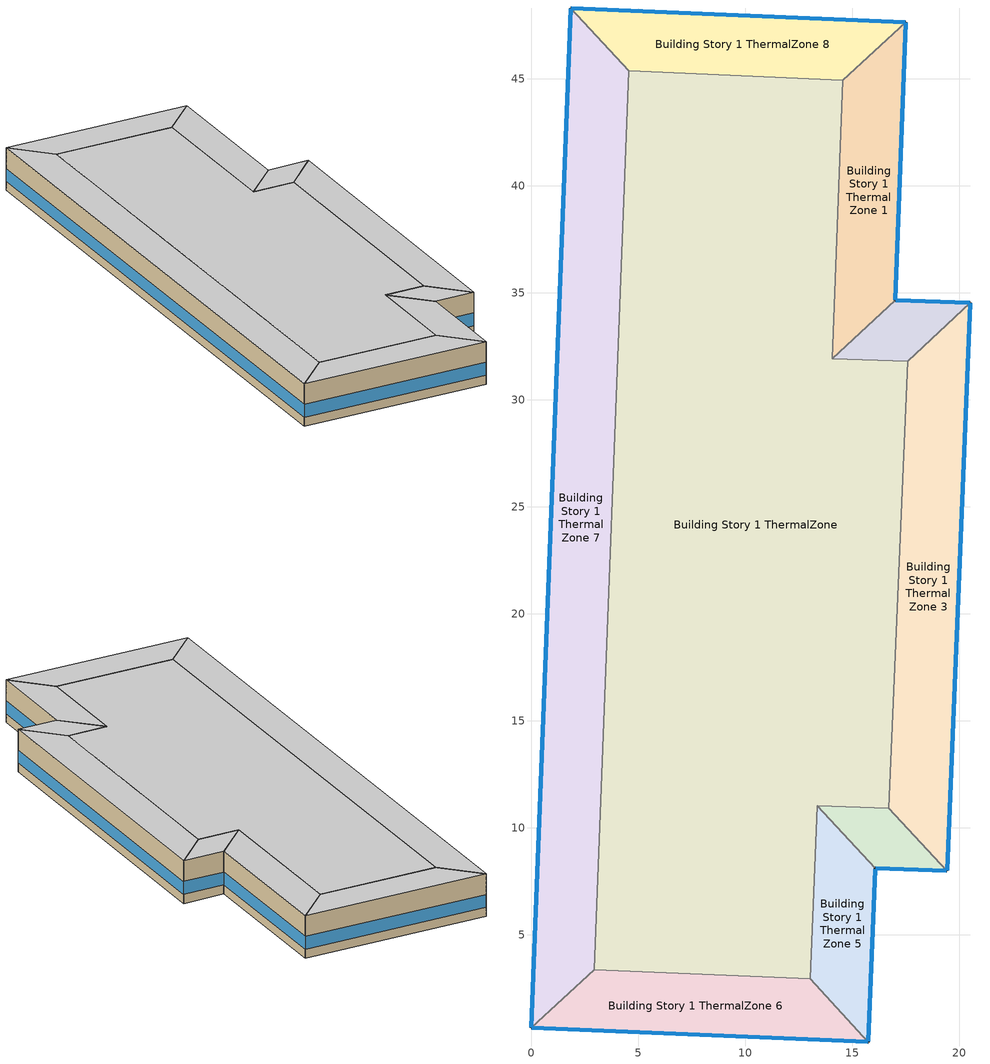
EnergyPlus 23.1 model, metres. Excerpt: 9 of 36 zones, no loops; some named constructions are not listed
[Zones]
Building Story 1 ThermalZone
 floor ground (Typical Insulated Carpeted 8in Slab Floor): 14.56,44.93 14.07,31.92 17.59,31.82 16.71,10.93 13.36,11.04 13.03,2.94 2.94,3.38 4.55,45.37 z0
 wall adiabatic (Typical Interior Wall): 14.07,31.92 14.56,44.93 4.55,45.37 2.94,3.38 13.03,2.94 13.36,11.04 16.71,10.93 17.59,31.82 14.07,31.92 z0:3.6
 ceiling adiabatic (Typical Interior Ceiling): 4.55,45.37 2.94,3.38 13.03,2.94 13.36,11.04 16.71,10.93 17.59,31.82 14.07,31.92 14.56,44.93 z3.6
Building Story 1 ThermalZone 1
 floor ground (Typical Insulated Carpeted 8in Slab Floor): 17.5,47.64 17,34.65 14.07,31.92 14.56,44.93 z0
 wall outside (Typical Insulated Steel Framed Exterior Wall R-12.99): 17,34.65 17.5,47.64 z0:3.6
 wall adiabatic (Typical Interior Wall): 17.5,47.64 14.56,44.93 14.07,31.92 17,34.65 z0:3.6
 window (U 0.55 SHGC 0.25): 17,34.68 17.5,47.62 z0.76:1.85
 ceiling adiabatic (Typical Interior Ceiling): 14.56,44.93 14.07,31.92 17,34.65 17.5,47.64 z3.6
Building Story 1 ThermalZone 2
 floor ground (Typical Insulated Carpeted 8in Slab Floor): 17,34.65 20.52,34.54 17.59,31.82 14.07,31.92 z0
 wall outside (Typical Insulated Steel Framed Exterior Wall R-12.99): 20.52,34.54 17,34.65 z0:3.6
 wall adiabatic (Typical Interior Wall): 17,34.65 14.07,31.92 17.59,31.82 20.52,34.54 z0:3.6
 window (U 0.55 SHGC 0.25): 20.49,34.54 17.02,34.65 z0.76:1.86
 ceiling adiabatic (Typical Interior Ceiling): 14.07,31.92 17.59,31.82 20.52,34.54 17,34.65 z3.6
Building Story 1 ThermalZone 3
 floor ground (Typical Insulated Carpeted 8in Slab Floor): 20.52,34.54 19.43,8 16.71,10.93 17.59,31.82 z0
 wall outside (Typical Insulated Steel Framed Exterior Wall R-12.99): 19.43,8 20.52,34.54 z0:3.6
 wall adiabatic (Typical Interior Wall): 20.52,34.54 17.59,31.82 16.71,10.93 19.43,8 z0:3.6
 window (U 0.55 SHGC 0.25): 19.43,8.02 20.51,34.51 z0.76:1.84
 ceiling adiabatic (Typical Interior Ceiling): 17.59,31.82 16.71,10.93 19.43,8 20.52,34.54 z3.6
Building Story 1 ThermalZone 4
 floor ground (Typical Insulated Carpeted 8in Slab Floor): 19.43,8 16.08,8.11 13.36,11.04 16.71,10.93 z0
 wall outside (Typical Insulated Steel Framed Exterior Wall R-12.99): 16.08,8.11 19.43,8 z0:3.6
 wall adiabatic (Typical Interior Wall): 19.43,8 16.71,10.93 13.36,11.04 16.08,8.11 z0:3.6
 window (U 0.55 SHGC 0.25): 16.1,8.11 19.4,8 z0.76:1.86
 ceiling adiabatic (Typical Interior Ceiling): 16.71,10.93 13.36,11.04 16.08,8.11 19.43,8 z3.6
Building Story 1 ThermalZone 5
 floor ground (Typical Insulated Carpeted 8in Slab Floor): 16.08,8.11 15.74,0 13.03,2.94 13.36,11.04 z0
 wall outside (Typical Insulated Steel Framed Exterior Wall R-12.99): 15.74,0 16.08,8.11 z0:3.6
 wall adiabatic (Typical Interior Wall): 16.08,8.11 13.36,11.04 13.03,2.94 15.74,0 z0:3.6
 window (U 0.55 SHGC 0.25): 15.74,0.03 16.08,8.08 z0.76:1.85
 ceiling adiabatic (Typical Interior Ceiling): 13.36,11.04 13.03,2.94 15.74,0 16.08,8.11 z3.6
Building Story 1 ThermalZone 6
 floor ground (Typical Insulated Carpeted 8in Slab Floor): 15.74,0 0,0.67 2.94,3.38 13.03,2.94 z0
 wall outside (Typical Insulated Steel Framed Exterior Wall R-12.99): 0,0.67 15.74,0 z0:3.6
 wall adiabatic (Typical Interior Wall): 15.74,0 13.03,2.94 2.94,3.38 0,0.67 z0:3.6
 window (U 0.55 SHGC 0.25): 0.03,0.67 15.72,0 z0.76:1.85
 ceiling adiabatic (Typical Interior Ceiling): 13.03,2.94 2.94,3.38 0,0.67 15.74,0 z3.6
Building Story 1 ThermalZone 7
 floor ground (Typical Insulated Carpeted 8in Slab Floor): 0,0.67 1.84,48.31 4.55,45.37 2.94,3.38 z0
 wall outside (Typical Insulated Steel Framed Exterior Wall R-12.99): 1.84,48.31 0,0.67 z0:3.6
 wall adiabatic (Typical Interior Wall): 0,0.67 2.94,3.38 4.55,45.37 1.84,48.31 z0:3.6
 window (U 0.55 SHGC 0.25): 1.84,48.29 0,0.69 z0.76:1.84
 ceiling adiabatic (Typical Interior Floor): 2.94,3.38 4.55,45.37 1.84,48.31 0,0.67 z3.6
Building Story 1 ThermalZone 8
 floor ground (Typical Insulated Carpeted 8in Slab Floor): 1.84,48.31 17.5,47.64 14.56,44.93 4.55,45.37 z0
 wall outside (Typical Insulated Steel Framed Exterior Wall R-12.99): 17.5,47.64 1.84,48.31 z0:3.6
 wall adiabatic (Typical Interior Wall): 1.84,48.31 4.55,45.37 14.56,44.93 17.5,47.64 z0:3.6
 window (U 0.55 SHGC 0.25): 17.48,47.65 1.87,48.31 z0.76:1.85
 ceiling adiabatic (Typical Interior Floor): 4.55,45.37 14.56,44.93 17.5,47.64 1.84,48.31 z3.6
[Building]
bld_35: Terrain=City
[Site:Location]
Jack Northrop Fld H_CA_USA: Latitude {deg}=41.3121; Longitude {deg}=-105.584; Time Zone {hr}=-8; Elevation {m}=21
[Site:GroundTemperature:FCfactorMethod]
18.8, 14.3, 13.6, 13.2, 13.3, 12.6, 15.3, 15.6, 17.7, 19.4, 19.7, 18.5
[Site:WaterMainsTemperature]
Calculation Method=Correlation; Annual Average Outdoor Air Temperature {C}=8.96667; Maximum Difference In Monthly Average Outdoor Air Temperatures {deltaC}=26.2
[SizingPeriod:DesignDay] Day of Month=21; Dry-Bulb Temperature Range Modifier Type=DefaultMultipliers; Humidity Condition Type=Wetbulb; Barometric Pressure {Pa}=98769; Rain Indicator=No; Snow Indicator=No; Daylight Saving Time Indicator=No; Begin Environment Reset Mode=FullResetAtBeginEnvironment
Name | Month | Day Type | Maximum Dry-Bulb Temperature {C} | Daily Dry-Bulb Temperature Range {deltaC} | Wetbulb or DewPoint at Maximum Dry-Bulb {C} | Wind Speed {m/s} | Wind Direction {deg} | Solar Model Indicator | ASHRAE Clear Sky Optical Depth for Beam Irradiance (taub) | ASHRAE Clear Sky Optical Depth for Diffuse Irradiance (taud) | Sky Clearness
Buffalo Niagara Intl Ap Ann Clg .4% Condns DB=>MWB 1 | 7 | SummerDesignDay | 30.3 | 9.3 | 21.8 | 5.7 | 240 | ASHRAETau | 0.462 | 2.001
Buffalo Niagara Intl Ap Ann Clg .4% Condns WB=>MDB 1 | 7 | SummerDesignDay | 27.8 | 9.3 | 23.8 | 5.7 | 240 | ASHRAETau | 0.462 | 2.001
Buffalo Niagara Intl Ap Ann Htg 99.6% Condns DB 1 | 1 | WinterDesignDay | -16.3 | 0 | -16.3 | 5.1 | 270 | ASHRAEClearSky |  |  | 0
[Material] Thermal Absorptance=0.9; Solar Absorptance=0.7
Name | Roughness | Thickness {m} | Conductivity {W/m-K} | Density {kg/m3} | Specific Heat {J/kg-K} | Visible Absorptance
100mm Normalweight concrete floor | MediumRough | 0.1016 | 2.31045 | 2322 | 832.557 | 0.7
25mm Stucco | Smooth | 0.0254 | 0.72 | 1856 | 840 | 0.7
5/8 in. Gypsum Board | MediumSmooth | 0.0159 | 0.16 | 800 | 1090 | 0.7
8 in. Normalweight Concrete Floor | MediumRough | 0.2032 | 2.31 | 2322 | 832 | 0.7
G01 13mm gypsum board | Smooth | 0.0127 | 0.160031 | 800.001 | 1090.73 | 0.5
[Material:NoMass] Roughness=Smooth; Thermal Absorptance=0.9; Solar Absorptance=0.7
Name | Thermal Resistance {m2-K/W} | Visible Absorptance
CP02 CARPET PAD; Typical Carpet Pad | 0.21648 | 0.8
Typical Insulation R-10.81 | 1.90342 | 0.7
[WindowMaterial:Gas]
Gap_1_W_0_0032: Gas Type=Air; Thickness {m}=0.0032
[WindowMaterial:Glazing] Optical Data Type=SpectralAverage; Infrared Transmittance at Normal Incidence=0; Back Side Infrared Hemispherical Emissivity=0.84; Conductivity {W/m-K}=1; Dirt Correction Factor for Solar and Visible Transmittance=1; Solar Diffusing=No
Name | Thickness {m} | Solar Transmittance at Normal Incidence | Front Side Solar Reflectance at Normal Incidence | Back Side Solar Reflectance at Normal Incidence | Visible Transmittance at Normal Incidence | Front Side Visible Reflectance at Normal Incidence | Back Side Visible Reflectance at Normal Incidence | Front Side Infrared Hemispherical Emissivity
Glass_2022F_LayerAvg | 0.0039 | 0.355897 | 0.394095 | 0.265645 | 0.677694 | 0.042734 | 0.05547 | 0.046
Glass_2175_LayerAvg | 0.0086 | 0.167758 | 0.217606 | 0.437978 | 0.416044 | 0.078729 | 0.10654 | 0.84
[Construction]
Typical Insulated Carpeted 8in Slab Floor: 8 in. Normalweight Concrete Floor, Typical Carpet Pad
Typical Insulated Steel Framed Exterior Wall R-12.99: 25mm Stucco, 5/8 in. Gypsum Board, Typical Insulation R-10.81, 5/8 in. Gypsum Board
Typical Interior Ceiling: CP02 CARPET PAD, 100mm Normalweight concrete floor
Typical Interior Floor: 100mm Normalweight concrete floor, CP02 CARPET PAD
Typical Interior Wall: G01 13mm gypsum board, G01 13mm gypsum board
U 0.55 SHGC 0.25: Glass_2175_LayerAvg, Gap_1_W_0_0032, Glass_2022F_LayerAvg
[Zone] Multiplier=1; Part of Total Floor Area=Yes
Building Story 1 ThermalZone; Building Story 1 ThermalZone 1; Building Story 1 ThermalZone 2; Building Story 1 ThermalZone 3; Building Story 1 ThermalZone 4; Building Story 1 ThermalZone 5; Building Story 1 ThermalZone 6; Building Story 1 ThermalZone 7; Building Story 1 ThermalZone 8
[Space] Space Type=Story Ground Blended Space Type
Name | Zone
Building Story 1 Space | Building Story 1 ThermalZone
Building Story 1 Space 1 | Building Story 1 ThermalZone 1
Building Story 1 Space 2 | Building Story 1 ThermalZone 2
Building Story 1 Space 3 | Building Story 1 ThermalZone 3
Building Story 1 Space 4 | Building Story 1 ThermalZone 4
Building Story 1 Space 5 | Building Story 1 ThermalZone 5
Building Story 1 Space 6 | Building Story 1 ThermalZone 6
Building Story 1 Space 7 | Building Story 1 ThermalZone 7
Building Story 1 Space 8 | Building Story 1 ThermalZone 8
[InternalMass]
Name | Construction | Zone or ZoneList | Space or SpaceList | Surface Area {m2}
Building Story 1 Space Office OfficeLarge Data Center A  - Story Ground Mass; Building Story 1 Space Office OfficeLarge Data Center C  - Story Ground Mass | InteriorFurnishings 1 | Building Story 1 ThermalZone | Building Story 1 Space | 2.8729
Building Story 1 Space 2 Office OfficeLarge Data Center A  - Story Ground Mass; Building Story 1 Space 2 Office OfficeLarge Data Center C  - Story Ground Mass | InteriorFurnishings 1 | Building Story 1 ThermalZone 2 | Building Story 1 Space 2 | 0.0575144
Building Story 1 Space 3 Office OfficeLarge Data Center A  - Story Ground Mass; Building Story 1 Space 3 Office OfficeLarge Data Center C  - Story Ground Mass | InteriorFurnishings 1 | Building Story 1 ThermalZone 3 | Building Story 1 Space 3 | 0.389797
Building Story 1 Space 4 Office OfficeLarge Data Center A  - Story Ground Mass; Building Story 1 Space 4 Office OfficeLarge Data Center C  - Story Ground Mass | InteriorFurnishings 1 | Building Story 1 ThermalZone 4 | Building Story 1 Space 4 | 0.0552706
Building Story 1 Space 1 Office OfficeLarge Data Center A  - Story Ground Mass; Building Story 1 Space 1 Office OfficeLarge Data Center C  - Story Ground Mass | InteriorFurnishings 1 | Building Story 1 ThermalZone 1 | Building Story 1 Space 1 | 0.213718
Building Story 1 Space 5 Office OfficeLarge Data Center A  - Story Ground Mass; Building Story 1 Space 5 Office OfficeLarge Data Center C  - Story Ground Mass | InteriorFurnishings 1 | Building Story 1 ThermalZone 5 | Building Story 1 Space 5 | 0.133332
Building Story 1 Space 8 Office OfficeLarge Data Center A  - Story Ground Mass; Building Story 1 Space 8 Office OfficeLarge Data Center C  - Story Ground Mass | InteriorFurnishings 1 | Building Story 1 ThermalZone 8 | Building Story 1 Space 8 | 0.211018
Building Story 1 Space 7 Office OfficeLarge Data Center A  - Story Ground Mass; Building Story 1 Space 7 Office OfficeLarge Data Center C  - Story Ground Mass | InteriorFurnishings 1 | Building Story 1 ThermalZone 7 | Building Story 1 Space 7 | 0.736815
Building Story 1 Space 6 Office OfficeLarge Data Center A  - Story Ground Mass; Building Story 1 Space 6 Office OfficeLarge Data Center C  - Story Ground Mass | InteriorFurnishings 1 | Building Story 1 ThermalZone 6 | Building Story 1 Space 6 | 0.212566
Building Story 1 Space Office OfficeLarge Data Center B  - Story Ground Mass | InteriorFurnishings 1 | Building Story 1 ThermalZone | Building Story 1 Space | 9.13199
Building Story 1 Space 2 Office OfficeLarge Data Center B  - Story Ground Mass | InteriorFurnishings 1 | Building Story 1 ThermalZone 2 | Building Story 1 Space 2 | 0.182819
Building Story 1 Space 3 Office OfficeLarge Data Center B  - Story Ground Mass | InteriorFurnishings 1 | Building Story 1 ThermalZone 3 | Building Story 1 Space 3 | 1.23903
Building Story 1 Space 4 Office OfficeLarge Data Center B  - Story Ground Mass | InteriorFurnishings 1 | Building Story 1 ThermalZone 4 | Building Story 1 Space 4 | 0.175687
Building Story 1 Space 1 Office OfficeLarge Data Center B  - Story Ground Mass | InteriorFurnishings 1 | Building Story 1 ThermalZone 1 | Building Story 1 Space 1 | 0.67934
Building Story 1 Space 5 Office OfficeLarge Data Center B  - Story Ground Mass | InteriorFurnishings 1 | Building Story 1 ThermalZone 5 | Building Story 1 Space 5 | 0.423818
Building Story 1 Space 8 Office OfficeLarge Data Center B  - Story Ground Mass | InteriorFurnishings 1 | Building Story 1 ThermalZone 8 | Building Story 1 Space 8 | 0.670757
Building Story 1 Space 7 Office OfficeLarge Data Center B  - Story Ground Mass | InteriorFurnishings 1 | Building Story 1 ThermalZone 7 | Building Story 1 Space 7 | 2.34209
Building Story 1 Space 6 Office OfficeLarge Data Center B  - Story Ground Mass | InteriorFurnishings 1 | Building Story 1 ThermalZone 6 | Building Story 1 Space 6 | 0.675676
Building Story 1 Space Office OfficeLarge Main Data Center A  - Story Ground Mass; Building Story 1 Space Office OfficeLarge Main Data Center C  - Story Ground Mass | InteriorFurnishings 1 | Building Story 1 ThermalZone | Building Story 1 Space | 5.1651
Building Story 1 Space 2 Office OfficeLarge Main Data Center A  - Story Ground Mass; Building Story 1 Space 2 Office OfficeLarge Main Data Center C  - Story Ground Mass | InteriorFurnishings 1 | Building Story 1 ThermalZone 2 | Building Story 1 Space 2 | 0.103404
Building Story 1 Space 3 Office OfficeLarge Main Data Center A  - Story Ground Mass; Building Story 1 Space 3 Office OfficeLarge Main Data Center C  - Story Ground Mass | InteriorFurnishings 1 | Building Story 1 ThermalZone 3 | Building Story 1 Space 3 | 0.700805
Building Story 1 Space 4 Office OfficeLarge Main Data Center A  - Story Ground Mass; Building Story 1 Space 4 Office OfficeLarge Main Data Center C  - Story Ground Mass | InteriorFurnishings 1 | Building Story 1 ThermalZone 4 | Building Story 1 Space 4 | 0.0993695
Building Story 1 Space 1 Office OfficeLarge Main Data Center A  - Story Ground Mass; Building Story 1 Space 1 Office OfficeLarge Main Data Center C  - Story Ground Mass | InteriorFurnishings 1 | Building Story 1 ThermalZone 1 | Building Story 1 Space 1 | 0.384238
Building Story 1 Space 5 Office OfficeLarge Main Data Center A  - Story Ground Mass; Building Story 1 Space 5 Office OfficeLarge Main Data Center C  - Story Ground Mass | InteriorFurnishings 1 | Building Story 1 ThermalZone 5 | Building Story 1 Space 5 | 0.239714
Building Story 1 Space 8 Office OfficeLarge Main Data Center A  - Story Ground Mass; Building Story 1 Space 8 Office OfficeLarge Main Data Center C  - Story Ground Mass | InteriorFurnishings 1 | Building Story 1 ThermalZone 8 | Building Story 1 Space 8 | 0.379384
Building Story 1 Space 7 Office OfficeLarge Main Data Center A  - Story Ground Mass; Building Story 1 Space 7 Office OfficeLarge Main Data Center C  - Story Ground Mass | InteriorFurnishings 1 | Building Story 1 ThermalZone 7 | Building Story 1 Space 7 | 1.3247
Building Story 1 Space 6 Office OfficeLarge Main Data Center A  - Story Ground Mass; Building Story 1 Space 6 Office OfficeLarge Main Data Center C  - Story Ground Mass | InteriorFurnishings 1 | Building Story 1 ThermalZone 6 | Building Story 1 Space 6 | 0.382166
Building Story 1 Space Office OfficeLarge Main Data Center B  - Story Ground Mass | InteriorFurnishings 1 | Building Story 1 ThermalZone | Building Story 1 Space | 16.4181
Building Story 1 Space 2 Office OfficeLarge Main Data Center B  - Story Ground Mass | InteriorFurnishings 1 | Building Story 1 ThermalZone 2 | Building Story 1 Space 2 | 0.328686
Building Story 1 Space 3 Office OfficeLarge Main Data Center B  - Story Ground Mass | InteriorFurnishings 1 | Building Story 1 ThermalZone 3 | Building Story 1 Space 3 | 2.22763
Building Story 1 Space 4 Office OfficeLarge Main Data Center B  - Story Ground Mass | InteriorFurnishings 1 | Building Story 1 ThermalZone 4 | Building Story 1 Space 4 | 0.315863
Building Story 1 Space 1 Office OfficeLarge Main Data Center B  - Story Ground Mass | InteriorFurnishings 1 | Building Story 1 ThermalZone 1 | Building Story 1 Space 1 | 1.22137
Building Story 1 Space 5 Office OfficeLarge Main Data Center B  - Story Ground Mass | InteriorFurnishings 1 | Building Story 1 ThermalZone 5 | Building Story 1 Space 5 | 0.761971
Building Story 1 Space 8 Office OfficeLarge Main Data Center B  - Story Ground Mass | InteriorFurnishings 1 | Building Story 1 ThermalZone 8 | Building Story 1 Space 8 | 1.20594
Building Story 1 Space 7 Office OfficeLarge Main Data Center B  - Story Ground Mass | InteriorFurnishings 1 | Building Story 1 ThermalZone 7 | Building Story 1 Space 7 | 4.21078
Building Story 1 Space 6 Office OfficeLarge Main Data Center B  - Story Ground Mass | InteriorFurnishings 1 | Building Story 1 ThermalZone 6 | Building Story 1 Space 6 | 1.21478
Building Story 1 Space SecondarySchool Auditorium A  - Story Ground Mass; Building Story 1 Space SecondarySchool Auditorium C  - Story Ground Mass | InteriorFurnishings 1 | Building Story 1 ThermalZone | Building Story 1 Space | 23.1054
Building Story 1 Space 2 SecondarySchool Auditorium A  - Story Ground Mass; Building Story 1 Space 2 SecondarySchool Auditorium C  - Story Ground Mass | InteriorFurnishings 1 | Building Story 1 ThermalZone 2 | Building Story 1 Space 2 | 0.462562
Building Story 1 Space 3 SecondarySchool Auditorium A  - Story Ground Mass; Building Story 1 Space 3 SecondarySchool Auditorium C  - Story Ground Mass | InteriorFurnishings 1 | Building Story 1 ThermalZone 3 | Building Story 1 Space 3 | 3.13496
Building Story 1 Space 4 SecondarySchool Auditorium A  - Story Ground Mass; Building Story 1 Space 4 SecondarySchool Auditorium C  - Story Ground Mass | InteriorFurnishings 1 | Building Story 1 ThermalZone 4 | Building Story 1 Space 4 | 0.444517
Building Story 1 Space 1 SecondarySchool Auditorium A  - Story Ground Mass; Building Story 1 Space 1 SecondarySchool Auditorium C  - Story Ground Mass | InteriorFurnishings 1 | Building Story 1 ThermalZone 1 | Building Story 1 Space 1 | 1.71884
Building Story 1 Space 5 SecondarySchool Auditorium A  - Story Ground Mass; Building Story 1 Space 5 SecondarySchool Auditorium C  - Story Ground Mass | InteriorFurnishings 1 | Building Story 1 ThermalZone 5 | Building Story 1 Space 5 | 1.07233
Building Story 1 Space 8 SecondarySchool Auditorium A  - Story Ground Mass; Building Story 1 Space 8 SecondarySchool Auditorium C  - Story Ground Mass | InteriorFurnishings 1 | Building Story 1 ThermalZone 8 | Building Story 1 Space 8 | 1.69713
Building Story 1 Space 7 SecondarySchool Auditorium A  - Story Ground Mass; Building Story 1 Space 7 SecondarySchool Auditorium C  - Story Ground Mass | InteriorFurnishings 1 | Building Story 1 ThermalZone 7 | Building Story 1 Space 7 | 5.92587
Building Story 1 Space 6 SecondarySchool Auditorium A  - Story Ground Mass; Building Story 1 Space 6 SecondarySchool Auditorium C  - Story Ground Mass | InteriorFurnishings 1 | Building Story 1 ThermalZone 6 | Building Story 1 Space 6 | 1.70957
Building Story 1 Space SecondarySchool Auditorium B  - Story Ground Mass | InteriorFurnishings 1 | Building Story 1 ThermalZone | Building Story 1 Space | 73.4445
Building Story 1 Space 2 SecondarySchool Auditorium B  - Story Ground Mass | InteriorFurnishings 1 | Building Story 1 ThermalZone 2 | Building Story 1 Space 2 | 1.47033
Building Story 1 Space 3 SecondarySchool Auditorium B  - Story Ground Mass | InteriorFurnishings 1 | Building Story 1 ThermalZone 3 | Building Story 1 Space 3 | 9.965
Building Story 1 Space 4 SecondarySchool Auditorium B  - Story Ground Mass | InteriorFurnishings 1 | Building Story 1 ThermalZone 4 | Building Story 1 Space 4 | 1.41297
Building Story 1 Space 1 SecondarySchool Auditorium B  - Story Ground Mass | InteriorFurnishings 1 | Building Story 1 ThermalZone 1 | Building Story 1 Space 1 | 5.46363
Building Story 1 Space 5 SecondarySchool Auditorium B  - Story Ground Mass | InteriorFurnishings 1 | Building Story 1 ThermalZone 5 | Building Story 1 Space 5 | 3.40858
Building Story 1 Space 8 SecondarySchool Auditorium B  - Story Ground Mass | InteriorFurnishings 1 | Building Story 1 ThermalZone 8 | Building Story 1 Space 8 | 5.3946
Building Story 1 Space 7 SecondarySchool Auditorium B  - Story Ground Mass | InteriorFurnishings 1 | Building Story 1 ThermalZone 7 | Building Story 1 Space 7 | 18.8364
Building Story 1 Space 6 SecondarySchool Auditorium B  - Story Ground Mass | InteriorFurnishings 1 | Building Story 1 ThermalZone 6 | Building Story 1 Space 6 | 5.43416
Building Story 1 Space SecondarySchool Cafeteria A  - Story Ground Mass; Building Story 1 Space SecondarySchool Cafeteria C  - Story Ground Mass | InteriorFurnishings 1 | Building Story 1 ThermalZone | Building Story 1 Space | 14.6243
Building Story 1 Space 2 SecondarySchool Cafeteria A  - Story Ground Mass; Building Story 1 Space 2 SecondarySchool Cafeteria C  - Story Ground Mass | InteriorFurnishings 1 | Building Story 1 ThermalZone 2 | Building Story 1 Space 2 | 0.292773
Building Story 1 Space 3 SecondarySchool Cafeteria A  - Story Ground Mass; Building Story 1 Space 3 SecondarySchool Cafeteria C  - Story Ground Mass | InteriorFurnishings 1 | Building Story 1 ThermalZone 3 | Building Story 1 Space 3 | 1.98423
Building Story 1 Space 4 SecondarySchool Cafeteria A  - Story Ground Mass; Building Story 1 Space 4 SecondarySchool Cafeteria C  - Story Ground Mass | InteriorFurnishings 1 | Building Story 1 ThermalZone 4 | Building Story 1 Space 4 | 0.281351
Building Story 1 Space 1 SecondarySchool Cafeteria A  - Story Ground Mass; Building Story 1 Space 1 SecondarySchool Cafeteria C  - Story Ground Mass | InteriorFurnishings 1 | Building Story 1 ThermalZone 1 | Building Story 1 Space 1 | 1.08792
Building Story 1 Space 5 SecondarySchool Cafeteria A  - Story Ground Mass; Building Story 1 Space 5 SecondarySchool Cafeteria C  - Story Ground Mass | InteriorFurnishings 1 | Building Story 1 ThermalZone 5 | Building Story 1 Space 5 | 0.678717
Building Story 1 Space 8 SecondarySchool Cafeteria A  - Story Ground Mass; Building Story 1 Space 8 SecondarySchool Cafeteria C  - Story Ground Mass | InteriorFurnishings 1 | Building Story 1 ThermalZone 8 | Building Story 1 Space 8 | 1.07417
Building Story 1 Space 7 SecondarySchool Cafeteria A  - Story Ground Mass; Building Story 1 Space 7 SecondarySchool Cafeteria C  - Story Ground Mass | InteriorFurnishings 1 | Building Story 1 ThermalZone 7 | Building Story 1 Space 7 | 3.7507
Building Story 1 Space 6 SecondarySchool Cafeteria A  - Story Ground Mass; Building Story 1 Space 6 SecondarySchool Cafeteria C  - Story Ground Mass | InteriorFurnishings 1 | Building Story 1 ThermalZone 6 | Building Story 1 Space 6 | 1.08205
Building Story 1 Space SecondarySchool Cafeteria B  - Story Ground Mass | InteriorFurnishings 1 | Building Story 1 ThermalZone | Building Story 1 Space | 46.4857
Building Story 1 Space 2 SecondarySchool Cafeteria B  - Story Ground Mass | InteriorFurnishings 1 | Building Story 1 ThermalZone 2 | Building Story 1 Space 2 | 0.930628
Building Story 1 Space 3 SecondarySchool Cafeteria B  - Story Ground Mass | InteriorFurnishings 1 | Building Story 1 ThermalZone 3 | Building Story 1 Space 3 | 6.30721
Building Story 1 Space 4 SecondarySchool Cafeteria B  - Story Ground Mass | InteriorFurnishings 1 | Building Story 1 ThermalZone 4 | Building Story 1 Space 4 | 0.894321
Building Story 1 Space 1 SecondarySchool Cafeteria B  - Story Ground Mass | InteriorFurnishings 1 | Building Story 1 ThermalZone 1 | Building Story 1 Space 1 | 3.45813
Building Story 1 Space 5 SecondarySchool Cafeteria B  - Story Ground Mass | InteriorFurnishings 1 | Building Story 1 ThermalZone 5 | Building Story 1 Space 5 | 2.15742
Building Story 1 Space 8 SecondarySchool Cafeteria B  - Story Ground Mass | InteriorFurnishings 1 | Building Story 1 ThermalZone 8 | Building Story 1 Space 8 | 3.41444
Building Story 1 Space 7 SecondarySchool Cafeteria B  - Story Ground Mass | InteriorFurnishings 1 | Building Story 1 ThermalZone 7 | Building Story 1 Space 7 | 11.9222
Building Story 1 Space 6 SecondarySchool Cafeteria B  - Story Ground Mass | InteriorFurnishings 1 | Building Story 1 ThermalZone 6 | Building Story 1 Space 6 | 3.43948
Building Story 1 Space SecondarySchool ComputerRoom A  - Story Ground Mass; Building Story 1 Space SecondarySchool ComputerRoom C  - Story Ground Mass | InteriorFurnishings 1 | Building Story 1 ThermalZone | Building Story 1 Space | 22.3261
Building Story 1 Space 2 SecondarySchool ComputerRoom A  - Story Ground Mass; Building Story 1 Space 2 SecondarySchool ComputerRoom C  - Story Ground Mass | InteriorFurnishings 1 | Building Story 1 ThermalZone 2 | Building Story 1 Space 2 | 0.44696
Building Story 1 Space 3 SecondarySchool ComputerRoom A  - Story Ground Mass; Building Story 1 Space 3 SecondarySchool ComputerRoom C  - Story Ground Mass | InteriorFurnishings 1 | Building Story 1 ThermalZone 3 | Building Story 1 Space 3 | 3.02922
Building Story 1 Space 4 SecondarySchool ComputerRoom A  - Story Ground Mass; Building Story 1 Space 4 SecondarySchool ComputerRoom C  - Story Ground Mass | InteriorFurnishings 1 | Building Story 1 ThermalZone 4 | Building Story 1 Space 4 | 0.429523
Building Story 1 Space 1 SecondarySchool ComputerRoom A  - Story Ground Mass; Building Story 1 Space 1 SecondarySchool ComputerRoom C  - Story Ground Mass | InteriorFurnishings 1 | Building Story 1 ThermalZone 1 | Building Story 1 Space 1 | 1.66086
Building Story 1 Space 5 SecondarySchool ComputerRoom A  - Story Ground Mass; Building Story 1 Space 5 SecondarySchool ComputerRoom C  - Story Ground Mass | InteriorFurnishings 1 | Building Story 1 ThermalZone 5 | Building Story 1 Space 5 | 1.03616
Building Story 1 Space 8 SecondarySchool ComputerRoom A  - Story Ground Mass; Building Story 1 Space 8 SecondarySchool ComputerRoom C  - Story Ground Mass | InteriorFurnishings 1 | Building Story 1 ThermalZone 8 | Building Story 1 Space 8 | 1.63988
Building Story 1 Space 7 SecondarySchool ComputerRoom A  - Story Ground Mass; Building Story 1 Space 7 SecondarySchool ComputerRoom C  - Story Ground Mass | InteriorFurnishings 1 | Building Story 1 ThermalZone 7 | Building Story 1 Space 7 | 5.72599
Building Story 1 Space 6 SecondarySchool ComputerRoom A  - Story Ground Mass; Building Story 1 Space 6 SecondarySchool ComputerRoom C  - Story Ground Mass | InteriorFurnishings 1 | Building Story 1 ThermalZone 6 | Building Story 1 Space 6 | 1.65191
Building Story 1 Space SecondarySchool ComputerRoom B  - Story Ground Mass | InteriorFurnishings 1 | Building Story 1 ThermalZone | Building Story 1 Space | 70.9672
Building Story 1 Space 2 SecondarySchool ComputerRoom B  - Story Ground Mass | InteriorFurnishings 1 | Building Story 1 ThermalZone 2 | Building Story 1 Space 2 | 1.42074
Building Story 1 Space 3 SecondarySchool ComputerRoom B  - Story Ground Mass | InteriorFurnishings 1 | Building Story 1 ThermalZone 3 | Building Story 1 Space 3 | 9.62888
Building Story 1 Space 4 SecondarySchool ComputerRoom B  - Story Ground Mass | InteriorFurnishings 1 | Building Story 1 ThermalZone 4 | Building Story 1 Space 4 | 1.36531
Building Story 1 Space 1 SecondarySchool ComputerRoom B  - Story Ground Mass | InteriorFurnishings 1 | Building Story 1 ThermalZone 1 | Building Story 1 Space 1 | 5.27934
Building Story 1 Space 5 SecondarySchool ComputerRoom B  - Story Ground Mass | InteriorFurnishings 1 | Building Story 1 ThermalZone 5 | Building Story 1 Space 5 | 3.29361
Building Story 1 Space 8 SecondarySchool ComputerRoom B  - Story Ground Mass | InteriorFurnishings 1 | Building Story 1 ThermalZone 8 | Building Story 1 Space 8 | 5.21264
Building Story 1 Space 7 SecondarySchool ComputerRoom B  - Story Ground Mass | InteriorFurnishings 1 | Building Story 1 ThermalZone 7 | Building Story 1 Space 7 | 18.201
Building Story 1 Space 6 SecondarySchool ComputerRoom B  - Story Ground Mass | InteriorFurnishings 1 | Building Story 1 ThermalZone 6 | Building Story 1 Space 6 | 5.25086
Building Story 1 Space SecondarySchool Gym A  - Story Ground Mass; Building Story 1 Space SecondarySchool Gym C  - Story Ground Mass | InteriorFurnishings 1 | Building Story 1 ThermalZone | Building Story 1 Space | 13.1089
Building Story 1 Space 2 SecondarySchool Gym A  - Story Ground Mass; Building Story 1 Space 2 SecondarySchool Gym C  - Story Ground Mass | InteriorFurnishings 1 | Building Story 1 ThermalZone 2 | Building Story 1 Space 2 | 0.262435
Building Story 1 Space 3 SecondarySchool Gym A  - Story Ground Mass; Building Story 1 Space 3 SecondarySchool Gym C  - Story Ground Mass | InteriorFurnishings 1 | Building Story 1 ThermalZone 3 | Building Story 1 Space 3 | 1.77862
Building Story 1 Space 4 SecondarySchool Gym A  - Story Ground Mass; Building Story 1 Space 4 SecondarySchool Gym C  - Story Ground Mass | InteriorFurnishings 1 | Building Story 1 ThermalZone 4 | Building Story 1 Space 4 | 0.252197
Building Story 1 Space 1 SecondarySchool Gym A  - Story Ground Mass; Building Story 1 Space 1 SecondarySchool Gym C  - Story Ground Mass | InteriorFurnishings 1 | Building Story 1 ThermalZone 1 | Building Story 1 Space 1 | 0.975186
Building Story 1 Space 5 SecondarySchool Gym A  - Story Ground Mass; Building Story 1 Space 5 SecondarySchool Gym C  - Story Ground Mass | InteriorFurnishings 1 | Building Story 1 ThermalZone 5 | Building Story 1 Space 5 | 0.608388
Building Story 1 Space 8 SecondarySchool Gym A  - Story Ground Mass; Building Story 1 Space 8 SecondarySchool Gym C  - Story Ground Mass | InteriorFurnishings 1 | Building Story 1 ThermalZone 8 | Building Story 1 Space 8 | 0.962866
Building Story 1 Space 7 SecondarySchool Gym A  - Story Ground Mass; Building Story 1 Space 7 SecondarySchool Gym C  - Story Ground Mass | InteriorFurnishings 1 | Building Story 1 ThermalZone 7 | Building Story 1 Space 7 | 3.36205
Building Story 1 Space 6 SecondarySchool Gym A  - Story Ground Mass; Building Story 1 Space 6 SecondarySchool Gym C  - Story Ground Mass | InteriorFurnishings 1 | Building Story 1 ThermalZone 6 | Building Story 1 Space 6 | 0.969927
Building Story 1 Space SecondarySchool Gym A end_a - Story Ground Mass; Building Story 1 Space SecondarySchool Gym C end_a - Story Ground Mass | InteriorFurnishings 1 | Building Story 1 ThermalZone | Building Story 1 Space | 24.5902
Building Story 1 Space 2 SecondarySchool Gym A end_a - Story Ground Mass; Building Story 1 Space 2 SecondarySchool Gym C end_a - Story Ground Mass | InteriorFurnishings 1 | Building Story 1 ThermalZone 2 | Building Story 1 Space 2 | 0.492288
Building Story 1 Space 3 SecondarySchool Gym A end_a - Story Ground Mass; Building Story 1 Space 3 SecondarySchool Gym C end_a - Story Ground Mass | InteriorFurnishings 1 | Building Story 1 ThermalZone 3 | Building Story 1 Space 3 | 3.33642
Building Story 1 Space 4 SecondarySchool Gym A end_a - Story Ground Mass; Building Story 1 Space 4 SecondarySchool Gym C end_a - Story Ground Mass | InteriorFurnishings 1 | Building Story 1 ThermalZone 4 | Building Story 1 Space 4 | 0.473082
Building Story 1 Space 1 SecondarySchool Gym A end_a - Story Ground Mass; Building Story 1 Space 1 SecondarySchool Gym C end_a - Story Ground Mass | InteriorFurnishings 1 | Building Story 1 ThermalZone 1 | Building Story 1 Space 1 | 1.8293
Building Story 1 Space 5 SecondarySchool Gym A end_a - Story Ground Mass; Building Story 1 Space 5 SecondarySchool Gym C end_a - Story Ground Mass | InteriorFurnishings 1 | Building Story 1 ThermalZone 5 | Building Story 1 Space 5 | 1.14124
Building Story 1 Space 8 SecondarySchool Gym A end_a - Story Ground Mass; Building Story 1 Space 8 SecondarySchool Gym C end_a - Story Ground Mass | InteriorFurnishings 1 | Building Story 1 ThermalZone 8 | Building Story 1 Space 8 | 1.80619
Building Story 1 Space 7 SecondarySchool Gym A end_a - Story Ground Mass; Building Story 1 Space 7 SecondarySchool Gym C end_a - Story Ground Mass | InteriorFurnishings 1 | Building Story 1 ThermalZone 7 | Building Story 1 Space 7 | 6.30669
Building Story 1 Space 6 SecondarySchool Gym A end_a - Story Ground Mass; Building Story 1 Space 6 SecondarySchool Gym C end_a - Story Ground Mass | InteriorFurnishings 1 | Building Story 1 ThermalZone 6 | Building Story 1 Space 6 | 1.81943
Building Story 1 Space SecondarySchool Gym B  - Story Ground Mass | InteriorFurnishings 1 | Building Story 1 ThermalZone | Building Story 1 Space | 41.6688
Building Story 1 Space 2 SecondarySchool Gym B  - Story Ground Mass | InteriorFurnishings 1 | Building Story 1 ThermalZone 2 | Building Story 1 Space 2 | 0.834196
Building Story 1 Space 3 SecondarySchool Gym B  - Story Ground Mass | InteriorFurnishings 1 | Building Story 1 ThermalZone 3 | Building Story 1 Space 3 | 5.65366
Building Story 1 Space 4 SecondarySchool Gym B  - Story Ground Mass | InteriorFurnishings 1 | Building Story 1 ThermalZone 4 | Building Story 1 Space 4 | 0.801651
Building Story 1 Space 1 SecondarySchool Gym B  - Story Ground Mass | InteriorFurnishings 1 | Building Story 1 ThermalZone 1 | Building Story 1 Space 1 | 3.0998
Building Story 1 Space 5 SecondarySchool Gym B  - Story Ground Mass | InteriorFurnishings 1 | Building Story 1 ThermalZone 5 | Building Story 1 Space 5 | 1.93386
Building Story 1 Space 8 SecondarySchool Gym B  - Story Ground Mass | InteriorFurnishings 1 | Building Story 1 ThermalZone 8 | Building Story 1 Space 8 | 3.06063
Building Story 1 Space 7 SecondarySchool Gym B  - Story Ground Mass | InteriorFurnishings 1 | Building Story 1 ThermalZone 7 | Building Story 1 Space 7 | 10.6869
Building Story 1 Space 6 SecondarySchool Gym B  - Story Ground Mass | InteriorFurnishings 1 | Building Story 1 ThermalZone 6 | Building Story 1 Space 6 | 3.08308
Building Story 1 Space SecondarySchool Gym B end_a - Story Ground Mass | InteriorFurnishings 1 | Building Story 1 ThermalZone | Building Story 1 Space | 78.1642
Building Story 1 Space 2 SecondarySchool Gym B end_a - Story Ground Mass | InteriorFurnishings 1 | Building Story 1 ThermalZone 2 | Building Story 1 Space 2 | 1.56482
Building Story 1 Space 3 SecondarySchool Gym B end_a - Story Ground Mass | InteriorFurnishings 1 | Building Story 1 ThermalZone 3 | Building Story 1 Space 3 | 10.6054
Building Story 1 Space 4 SecondarySchool Gym B end_a - Story Ground Mass | InteriorFurnishings 1 | Building Story 1 ThermalZone 4 | Building Story 1 Space 4 | 1.50377
Building Story 1 Space 1 SecondarySchool Gym B end_a - Story Ground Mass | InteriorFurnishings 1 | Building Story 1 ThermalZone 1 | Building Story 1 Space 1 | 5.81473
Building Story 1 Space 5 SecondarySchool Gym B end_a - Story Ground Mass | InteriorFurnishings 1 | Building Story 1 ThermalZone 5 | Building Story 1 Space 5 | 3.62763
Building Story 1 Space 8 SecondarySchool Gym B end_a - Story Ground Mass | InteriorFurnishings 1 | Building Story 1 ThermalZone 8 | Building Story 1 Space 8 | 5.74127
Building Story 1 Space 7 SecondarySchool Gym B end_a - Story Ground Mass | InteriorFurnishings 1 | Building Story 1 ThermalZone 7 | Building Story 1 Space 7 | 20.0469
Building Story 1 Space 6 SecondarySchool Gym B end_a - Story Ground Mass | InteriorFurnishings 1 | Building Story 1 ThermalZone 6 | Building Story 1 Space 6 | 5.78337
Building Story 1 Space SecondarySchool Kitchen A  - Story Ground Mass; Building Story 1 Space SecondarySchool Kitchen C  - Story Ground Mass | InteriorFurnishings 1 | Building Story 1 ThermalZone | Building Story 1 Space | 5.04285
Building Story 1 Space 2 SecondarySchool Kitchen A  - Story Ground Mass; Building Story 1 Space 2 SecondarySchool Kitchen C  - Story Ground Mass | InteriorFurnishings 1 | Building Story 1 ThermalZone 2 | Building Story 1 Space 2 | 0.100956
Building Story 1 Space 3 SecondarySchool Kitchen A  - Story Ground Mass; Building Story 1 Space 3 SecondarySchool Kitchen C  - Story Ground Mass | InteriorFurnishings 1 | Building Story 1 ThermalZone 3 | Building Story 1 Space 3 | 0.684217
Building Story 1 Space 4 SecondarySchool Kitchen A  - Story Ground Mass; Building Story 1 Space 4 SecondarySchool Kitchen C  - Story Ground Mass | InteriorFurnishings 1 | Building Story 1 ThermalZone 4 | Building Story 1 Space 4 | 0.0970175
Building Story 1 Space 1 SecondarySchool Kitchen A  - Story Ground Mass; Building Story 1 Space 1 SecondarySchool Kitchen C  - Story Ground Mass | InteriorFurnishings 1 | Building Story 1 ThermalZone 1 | Building Story 1 Space 1 | 0.375144
Building Story 1 Space 5 SecondarySchool Kitchen A  - Story Ground Mass; Building Story 1 Space 5 SecondarySchool Kitchen C  - Story Ground Mass | InteriorFurnishings 1 | Building Story 1 ThermalZone 5 | Building Story 1 Space 5 | 0.23404
Building Story 1 Space 8 SecondarySchool Kitchen A  - Story Ground Mass; Building Story 1 Space 8 SecondarySchool Kitchen C  - Story Ground Mass | InteriorFurnishings 1 | Building Story 1 ThermalZone 8 | Building Story 1 Space 8 | 0.370404
Building Story 1 Space 7 SecondarySchool Kitchen A  - Story Ground Mass; Building Story 1 Space 7 SecondarySchool Kitchen C  - Story Ground Mass | InteriorFurnishings 1 | Building Story 1 ThermalZone 7 | Building Story 1 Space 7 | 1.29335
Building Story 1 Space 6 SecondarySchool Kitchen A  - Story Ground Mass; Building Story 1 Space 6 SecondarySchool Kitchen C  - Story Ground Mass | InteriorFurnishings 1 | Building Story 1 ThermalZone 6 | Building Story 1 Space 6 | 0.37312
Building Story 1 Space SecondarySchool Kitchen B  - Story Ground Mass | InteriorFurnishings 1 | Building Story 1 ThermalZone | Building Story 1 Space | 16.0295
Building Story 1 Space 2 SecondarySchool Kitchen B  - Story Ground Mass | InteriorFurnishings 1 | Building Story 1 ThermalZone 2 | Building Story 1 Space 2 | 0.320906
Building Story 1 Space 3 SecondarySchool Kitchen B  - Story Ground Mass | InteriorFurnishings 1 | Building Story 1 ThermalZone 3 | Building Story 1 Space 3 | 2.1749
Building Story 1 Space 4 SecondarySchool Kitchen B  - Story Ground Mass | InteriorFurnishings 1 | Building Story 1 ThermalZone 4 | Building Story 1 Space 4 | 0.308387
Building Story 1 Space 1 SecondarySchool Kitchen B  - Story Ground Mass | InteriorFurnishings 1 | Building Story 1 ThermalZone 1 | Building Story 1 Space 1 | 1.19246
Building Story 1 Space 5 SecondarySchool Kitchen B  - Story Ground Mass | InteriorFurnishings 1 | Building Story 1 ThermalZone 5 | Building Story 1 Space 5 | 0.743937
Building Story 1 Space 8 SecondarySchool Kitchen B  - Story Ground Mass | InteriorFurnishings 1 | Building Story 1 ThermalZone 8 | Building Story 1 Space 8 | 1.17739
Building Story 1 Space 7 SecondarySchool Kitchen B  - Story Ground Mass | InteriorFurnishings 1 | Building Story 1 ThermalZone 7 | Building Story 1 Space 7 | 4.11112
Building Story 1 Space 6 SecondarySchool Kitchen B  - Story Ground Mass | InteriorFurnishings 1 | Building Story 1 ThermalZone 6 | Building Story 1 Space 6 | 1.18603
Building Story 1 Space SecondarySchool Library A  - Story Ground Mass; Building Story 1 Space SecondarySchool Library C  - Story Ground Mass | InteriorFurnishings 1 | Building Story 1 ThermalZone | Building Story 1 Space | 19.6671
Building Story 1 Space 2 SecondarySchool Library A  - Story Ground Mass; Building Story 1 Space 2 SecondarySchool Library C  - Story Ground Mass | InteriorFurnishings 1 | Building Story 1 ThermalZone 2 | Building Story 1 Space 2 | 0.393729
Building Story 1 Space 3 SecondarySchool Library A  - Story Ground Mass; Building Story 1 Space 3 SecondarySchool Library C  - Story Ground Mass | InteriorFurnishings 1 | Building Story 1 ThermalZone 3 | Building Story 1 Space 3 | 2.66845
Building Story 1 Space 4 SecondarySchool Library A  - Story Ground Mass; Building Story 1 Space 4 SecondarySchool Library C  - Story Ground Mass | InteriorFurnishings 1 | Building Story 1 ThermalZone 4 | Building Story 1 Space 4 | 0.378368
Building Story 1 Space 1 SecondarySchool Library A  - Story Ground Mass; Building Story 1 Space 1 SecondarySchool Library C  - Story Ground Mass | InteriorFurnishings 1 | Building Story 1 ThermalZone 1 | Building Story 1 Space 1 | 1.46306
Building Story 1 Space 5 SecondarySchool Library A  - Story Ground Mass; Building Story 1 Space 5 SecondarySchool Library C  - Story Ground Mass | InteriorFurnishings 1 | Building Story 1 ThermalZone 5 | Building Story 1 Space 5 | 0.912757
Building Story 1 Space 8 SecondarySchool Library A  - Story Ground Mass; Building Story 1 Space 8 SecondarySchool Library C  - Story Ground Mass | InteriorFurnishings 1 | Building Story 1 ThermalZone 8 | Building Story 1 Space 8 | 1.44458
Building Story 1 Space 7 SecondarySchool Library A  - Story Ground Mass; Building Story 1 Space 7 SecondarySchool Library C  - Story Ground Mass | InteriorFurnishings 1 | Building Story 1 ThermalZone 7 | Building Story 1 Space 7 | 5.04405
Building Story 1 Space 6 SecondarySchool Library A  - Story Ground Mass; Building Story 1 Space 6 SecondarySchool Library C  - Story Ground Mass | InteriorFurnishings 1 | Building Story 1 ThermalZone 6 | Building Story 1 Space 6 | 1.45517
Building Story 1 Space SecondarySchool Library B  - Story Ground Mass | InteriorFurnishings 1 | Building Story 1 ThermalZone | Building Story 1 Space | 62.5152
Building Story 1 Space 2 SecondarySchool Library B  - Story Ground Mass | InteriorFurnishings 1 | Building Story 1 ThermalZone 2 | Building Story 1 Space 2 | 1.25153
Building Story 1 Space 3 SecondarySchool Library B  - Story Ground Mass | InteriorFurnishings 1 | Building Story 1 ThermalZone 3 | Building Story 1 Space 3 | 8.48212
Building Story 1 Space 4 SecondarySchool Library B  - Story Ground Mass | InteriorFurnishings 1 | Building Story 1 ThermalZone 4 | Building Story 1 Space 4 | 1.20271
Building Story 1 Space 1 SecondarySchool Library B  - Story Ground Mass | InteriorFurnishings 1 | Building Story 1 ThermalZone 1 | Building Story 1 Space 1 | 4.65059
Building Story 1 Space 5 SecondarySchool Library B  - Story Ground Mass | InteriorFurnishings 1 | Building Story 1 ThermalZone 5 | Building Story 1 Space 5 | 2.90135
Building Story 1 Space 8 SecondarySchool Library B  - Story Ground Mass | InteriorFurnishings 1 | Building Story 1 ThermalZone 8 | Building Story 1 Space 8 | 4.59183
Building Story 1 Space 7 SecondarySchool Library B  - Story Ground Mass | InteriorFurnishings 1 | Building Story 1 ThermalZone 7 | Building Story 1 Space 7 | 16.0334
Building Story 1 Space 6 SecondarySchool Library B  - Story Ground Mass | InteriorFurnishings 1 | Building Story 1 ThermalZone 6 | Building Story 1 Space 6 | 4.6255
Building Story 1 Space SecondarySchool Lobby A  - Story Ground Mass; Building Story 1 Space SecondarySchool Lobby C  - Story Ground Mass; Building Story 1 Space SecondarySchool Restroom A  - Story Ground Mass; Building Story 1 Space SecondarySchool Restroom C  - Story Ground Mass | InteriorFurnishings 1 | Building Story 1 ThermalZone | Building Story 1 Space | 9.81063
Building Story 1 Space 2 SecondarySchool Lobby A  - Story Ground Mass; Building Story 1 Space 2 SecondarySchool Lobby C  - Story Ground Mass; Building Story 1 Space 2 SecondarySchool Restroom A  - Story Ground Mass; Building Story 1 Space 2 SecondarySchool Restroom C  - Story Ground Mass | InteriorFurnishings 1 | Building Story 1 ThermalZone 2 | Building Story 1 Space 2 | 0.196405
Building Story 1 Space 3 SecondarySchool Lobby A  - Story Ground Mass; Building Story 1 Space 3 SecondarySchool Lobby C  - Story Ground Mass; Building Story 1 Space 3 SecondarySchool Restroom A  - Story Ground Mass; Building Story 1 Space 3 SecondarySchool Restroom C  - Story Ground Mass | InteriorFurnishings 1 | Building Story 1 ThermalZone 3 | Building Story 1 Space 3 | 1.33111
Building Story 1 Space 4 SecondarySchool Lobby A  - Story Ground Mass; Building Story 1 Space 4 SecondarySchool Lobby C  - Story Ground Mass; Building Story 1 Space 4 SecondarySchool Restroom A  - Story Ground Mass; Building Story 1 Space 4 SecondarySchool Restroom C  - Story Ground Mass | InteriorFurnishings 1 | Building Story 1 ThermalZone 4 | Building Story 1 Space 4 | 0.188743
Building Story 1 Space 1 SecondarySchool Lobby A  - Story Ground Mass; Building Story 1 Space 1 SecondarySchool Lobby C  - Story Ground Mass; Building Story 1 Space 1 SecondarySchool Restroom A  - Story Ground Mass; Building Story 1 Space 1 SecondarySchool Restroom C  - Story Ground Mass | InteriorFurnishings 1 | Building Story 1 ThermalZone 1 | Building Story 1 Space 1 | 0.729825
Building Story 1 Space 5 SecondarySchool Lobby A  - Story Ground Mass; Building Story 1 Space 5 SecondarySchool Lobby C  - Story Ground Mass; Building Story 1 Space 5 SecondarySchool Restroom A  - Story Ground Mass; Building Story 1 Space 5 SecondarySchool Restroom C  - Story Ground Mass | InteriorFurnishings 1 | Building Story 1 ThermalZone 5 | Building Story 1 Space 5 | 0.455315
Building Story 1 Space 8 SecondarySchool Lobby A  - Story Ground Mass; Building Story 1 Space 8 SecondarySchool Lobby C  - Story Ground Mass; Building Story 1 Space 8 SecondarySchool Restroom A  - Story Ground Mass; Building Story 1 Space 8 SecondarySchool Restroom C  - Story Ground Mass | InteriorFurnishings 1 | Building Story 1 ThermalZone 8 | Building Story 1 Space 8 | 0.720605
Building Story 1 Space 7 SecondarySchool Lobby A  - Story Ground Mass; Building Story 1 Space 7 SecondarySchool Lobby C  - Story Ground Mass; Building Story 1 Space 7 SecondarySchool Restroom A  - Story Ground Mass; Building Story 1 Space 7 SecondarySchool Restroom C  - Story Ground Mass | InteriorFurnishings 1 | Building Story 1 ThermalZone 7 | Building Story 1 Space 7 | 2.51614
Building Story 1 Space 6 SecondarySchool Lobby A  - Story Ground Mass; Building Story 1 Space 6 SecondarySchool Lobby C  - Story Ground Mass; Building Story 1 Space 6 SecondarySchool Restroom A  - Story Ground Mass; Building Story 1 Space 6 SecondarySchool Restroom C  - Story Ground Mass | InteriorFurnishings 1 | Building Story 1 ThermalZone 6 | Building Story 1 Space 6 | 0.725889
Building Story 1 Space SecondarySchool Lobby B  - Story Ground Mass; Building Story 1 Space SecondarySchool Restroom B  - Story Ground Mass | InteriorFurnishings 1 | Building Story 1 ThermalZone | Building Story 1 Space | 31.1848
Building Story 1 Space 2 SecondarySchool Lobby B  - Story Ground Mass; Building Story 1 Space 2 SecondarySchool Restroom B  - Story Ground Mass | InteriorFurnishings 1 | Building Story 1 ThermalZone 2 | Building Story 1 Space 2 | 0.624308
Building Story 1 Space 3 SecondarySchool Lobby B  - Story Ground Mass; Building Story 1 Space 3 SecondarySchool Restroom B  - Story Ground Mass | InteriorFurnishings 1 | Building Story 1 ThermalZone 3 | Building Story 1 Space 3 | 4.23117
Building Story 1 Space 4 SecondarySchool Lobby B  - Story Ground Mass; Building Story 1 Space 4 SecondarySchool Restroom B  - Story Ground Mass | InteriorFurnishings 1 | Building Story 1 ThermalZone 4 | Building Story 1 Space 4 | 0.599952
Building Story 1 Space 1 SecondarySchool Lobby B  - Story Ground Mass; Building Story 1 Space 1 SecondarySchool Restroom B  - Story Ground Mass | InteriorFurnishings 1 | Building Story 1 ThermalZone 1 | Building Story 1 Space 1 | 2.31987
Building Story 1 Space 5 SecondarySchool Lobby B  - Story Ground Mass; Building Story 1 Space 5 SecondarySchool Restroom B  - Story Ground Mass | InteriorFurnishings 1 | Building Story 1 ThermalZone 5 | Building Story 1 Space 5 | 1.44729
Building Story 1 Space 8 SecondarySchool Lobby B  - Story Ground Mass; Building Story 1 Space 8 SecondarySchool Restroom B  - Story Ground Mass | InteriorFurnishings 1 | Building Story 1 ThermalZone 8 | Building Story 1 Space 8 | 2.29057
Building Story 1 Space 7 SecondarySchool Lobby B  - Story Ground Mass; Building Story 1 Space 7 SecondarySchool Restroom B  - Story Ground Mass | InteriorFurnishings 1 | Building Story 1 ThermalZone 7 | Building Story 1 Space 7 | 7.99799
Building Story 1 Space 6 SecondarySchool Lobby B  - Story Ground Mass; Building Story 1 Space 6 SecondarySchool Restroom B  - Story Ground Mass | InteriorFurnishings 1 | Building Story 1 ThermalZone 6 | Building Story 1 Space 6 | 2.30736
Building Story 1 Space SecondarySchool Mechanical A  - Story Ground Mass; Building Story 1 Space SecondarySchool Mechanical C  - Story Ground Mass | InteriorFurnishings 1 | Building Story 1 ThermalZone | Building Story 1 Space | 15.9996
Building Story 1 Space 2 SecondarySchool Mechanical A  - Story Ground Mass; Building Story 1 Space 2 SecondarySchool Mechanical C  - Story Ground Mass | InteriorFurnishings 1 | Building Story 1 ThermalZone 2 | Building Story 1 Space 2 | 0.320306
Building Story 1 Space 3 SecondarySchool Mechanical A  - Story Ground Mass; Building Story 1 Space 3 SecondarySchool Mechanical C  - Story Ground Mass | InteriorFurnishings 1 | Building Story 1 ThermalZone 3 | Building Story 1 Space 3 | 2.17084
Building Story 1 Space 4 SecondarySchool Mechanical A  - Story Ground Mass; Building Story 1 Space 4 SecondarySchool Mechanical C  - Story Ground Mass | InteriorFurnishings 1 | Building Story 1 ThermalZone 4 | Building Story 1 Space 4 | 0.30781
Building Story 1 Space 1 SecondarySchool Mechanical A  - Story Ground Mass; Building Story 1 Space 1 SecondarySchool Mechanical C  - Story Ground Mass | InteriorFurnishings 1 | Building Story 1 ThermalZone 1 | Building Story 1 Space 1 | 1.19023
Building Story 1 Space 5 SecondarySchool Mechanical A  - Story Ground Mass; Building Story 1 Space 5 SecondarySchool Mechanical C  - Story Ground Mass | InteriorFurnishings 1 | Building Story 1 ThermalZone 5 | Building Story 1 Space 5 | 0.742546
Building Story 1 Space 8 SecondarySchool Mechanical A  - Story Ground Mass; Building Story 1 Space 8 SecondarySchool Mechanical C  - Story Ground Mass | InteriorFurnishings 1 | Building Story 1 ThermalZone 8 | Building Story 1 Space 8 | 1.17519
Building Story 1 Space 7 SecondarySchool Mechanical A  - Story Ground Mass; Building Story 1 Space 7 SecondarySchool Mechanical C  - Story Ground Mass | InteriorFurnishings 1 | Building Story 1 ThermalZone 7 | Building Story 1 Space 7 | 4.10343
Building Story 1 Space 6 SecondarySchool Mechanical A  - Story Ground Mass; Building Story 1 Space 6 SecondarySchool Mechanical C  - Story Ground Mass | InteriorFurnishings 1 | Building Story 1 ThermalZone 6 | Building Story 1 Space 6 | 1.18381
Building Story 1 Space SecondarySchool Mechanical B  - Story Ground Mass | InteriorFurnishings 1 | Building Story 1 ThermalZone | Building Story 1 Space | 50.8574
Building Story 1 Space 2 SecondarySchool Mechanical B  - Story Ground Mass | InteriorFurnishings 1 | Building Story 1 ThermalZone 2 | Building Story 1 Space 2 | 1.01815
Building Story 1 Space 3 SecondarySchool Mechanical B  - Story Ground Mass | InteriorFurnishings 1 | Building Story 1 ThermalZone 3 | Building Story 1 Space 3 | 6.90037
Building Story 1 Space 4 SecondarySchool Mechanical B  - Story Ground Mass | InteriorFurnishings 1 | Building Story 1 ThermalZone 4 | Building Story 1 Space 4 | 0.978427
Building Story 1 Space 1 SecondarySchool Mechanical B  - Story Ground Mass | InteriorFurnishings 1 | Building Story 1 ThermalZone 1 | Building Story 1 Space 1 | 3.78334
Building Story 1 Space 5 SecondarySchool Mechanical B  - Story Ground Mass | InteriorFurnishings 1 | Building Story 1 ThermalZone 5 | Building Story 1 Space 5 | 2.36031
Building Story 1 Space 8 SecondarySchool Mechanical B  - Story Ground Mass | InteriorFurnishings 1 | Building Story 1 ThermalZone 8 | Building Story 1 Space 8 | 3.73555
Building Story 1 Space 7 SecondarySchool Mechanical B  - Story Ground Mass | InteriorFurnishings 1 | Building Story 1 ThermalZone 7 | Building Story 1 Space 7 | 13.0435
Building Story 1 Space 6 SecondarySchool Mechanical B  - Story Ground Mass | InteriorFurnishings 1 | Building Story 1 ThermalZone 6 | Building Story 1 Space 6 | 3.76294
Building Story 1 Space SecondarySchool Office A  - Story Ground Mass; Building Story 1 Space SecondarySchool Office C  - Story Ground Mass | InteriorFurnishings 1 | Building Story 1 ThermalZone | Building Story 1 Space | 24.8933
Building Story 1 Space 2 SecondarySchool Office A  - Story Ground Mass; Building Story 1 Space 2 SecondarySchool Office C  - Story Ground Mass | InteriorFurnishings 1 | Building Story 1 ThermalZone 2 | Building Story 1 Space 2 | 0.498356
Building Story 1 Space 3 SecondarySchool Office A  - Story Ground Mass; Building Story 1 Space 3 SecondarySchool Office C  - Story Ground Mass | InteriorFurnishings 1 | Building Story 1 ThermalZone 3 | Building Story 1 Space 3 | 3.37755
Building Story 1 Space 4 SecondarySchool Office A  - Story Ground Mass; Building Story 1 Space 4 SecondarySchool Office C  - Story Ground Mass | InteriorFurnishings 1 | Building Story 1 ThermalZone 4 | Building Story 1 Space 4 | 0.478914
Building Story 1 Space 1 SecondarySchool Office A  - Story Ground Mass; Building Story 1 Space 1 SecondarySchool Office C  - Story Ground Mass | InteriorFurnishings 1 | Building Story 1 ThermalZone 1 | Building Story 1 Space 1 | 1.85185
Building Story 1 Space 5 SecondarySchool Office A  - Story Ground Mass; Building Story 1 Space 5 SecondarySchool Office C  - Story Ground Mass | InteriorFurnishings 1 | Building Story 1 ThermalZone 5 | Building Story 1 Space 5 | 1.15531
Building Story 1 Space 8 SecondarySchool Office A  - Story Ground Mass; Building Story 1 Space 8 SecondarySchool Office C  - Story Ground Mass | InteriorFurnishings 1 | Building Story 1 ThermalZone 8 | Building Story 1 Space 8 | 1.82845
Building Story 1 Space 7 SecondarySchool Office A  - Story Ground Mass; Building Story 1 Space 7 SecondarySchool Office C  - Story Ground Mass | InteriorFurnishings 1 | Building Story 1 ThermalZone 7 | Building Story 1 Space 7 | 6.38442
Building Story 1 Space 6 SecondarySchool Office A  - Story Ground Mass; Building Story 1 Space 6 SecondarySchool Office C  - Story Ground Mass | InteriorFurnishings 1 | Building Story 1 ThermalZone 6 | Building Story 1 Space 6 | 1.84186
Building Story 1 Space SecondarySchool Office B  - Story Ground Mass | InteriorFurnishings 1 | Building Story 1 ThermalZone | Building Story 1 Space | 79.1277
Building Story 1 Space 2 SecondarySchool Office B  - Story Ground Mass | InteriorFurnishings 1 | Building Story 1 ThermalZone 2 | Building Story 1 Space 2 | 1.58411
Building Story 1 Space 3 SecondarySchool Office B  - Story Ground Mass | InteriorFurnishings 1 | Building Story 1 ThermalZone 3 | Building Story 1 Space 3 | 10.7361
Building Story 1 Space 4 SecondarySchool Office B  - Story Ground Mass | InteriorFurnishings 1 | Building Story 1 ThermalZone 4 | Building Story 1 Space 4 | 1.52231
Building Story 1 Space 1 SecondarySchool Office B  - Story Ground Mass | InteriorFurnishings 1 | Building Story 1 ThermalZone 1 | Building Story 1 Space 1 | 5.88641
Building Story 1 Space 5 SecondarySchool Office B  - Story Ground Mass | InteriorFurnishings 1 | Building Story 1 ThermalZone 5 | Building Story 1 Space 5 | 3.67234
Building Story 1 Space 8 SecondarySchool Office B  - Story Ground Mass | InteriorFurnishings 1 | Building Story 1 ThermalZone 8 | Building Story 1 Space 8 | 5.81204
Building Story 1 Space 7 SecondarySchool Office B  - Story Ground Mass | InteriorFurnishings 1 | Building Story 1 ThermalZone 7 | Building Story 1 Space 7 | 20.294
Building Story 1 Space 6 SecondarySchool Office B  - Story Ground Mass | InteriorFurnishings 1 | Building Story 1 ThermalZone 6 | Building Story 1 Space 6 | 5.85466
Building Story 1 Space Mass | InteriorFurnishings 2 | Building Story 1 ThermalZone | Building Story 1 Space | 989.214
Building Story 1 Space 1 Mass | InteriorFurnishings 2 | Building Story 1 ThermalZone 1 | Building Story 1 Space 1 | 73.5888
